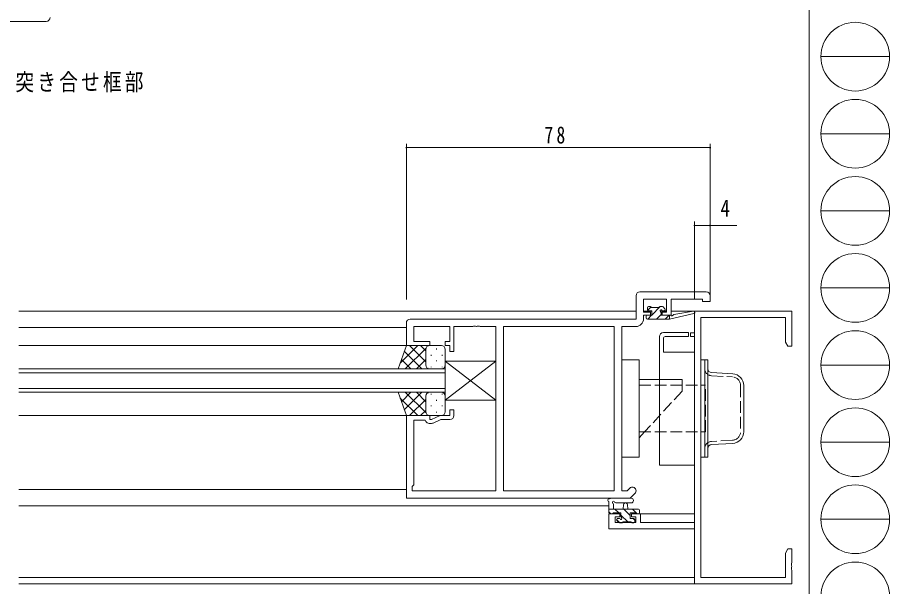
# Model space of a CAD drawing. Units: millimetres on the paper. Extents: x -398 to 398, y -282 to 282.
# Drawn here: x 173.6 to 397.5, y -194.8 to -48.6 of the extents above; entities that cross this region are included whole.
import ezdxf
from ezdxf.enums import TextEntityAlignment as Align

# ---------------------------------------------------------------- set-up
doc = ezdxf.new("R2010")
doc.units = ezdxf.units.MM
doc.linetypes.add('USER4', pattern=[4, 3, -1])
for name, color, linetype, lineweight in [('0-1_YKK_ZWAK', 7, 'Continuous', 18), ('0-3_YKK_11', 7, 'Continuous', 18), ('0-4_YKK_12', 2, 'Continuous', 18), ('0-5_YKK_13', 4, 'Continuous', 18), ('0-6_YKK_D', 6, 'Continuous', 18)]:
    doc.layers.add(name, color=color, linetype=linetype, lineweight=lineweight)
doc.layers.add('0-2_USER1', color=7, linetype='Continuous')
doc.styles.add('ＭＳ ゴシック', font='')
doc.styles.get('ＭＳ ゴシック').set_extended_font_data('MS Gothic')

msp = doc.modelspace()

# ---------------------------------------------------------------- linework, layer by layer
at = {"layer": '0-1_YKK_ZWAK'}
for p, q in [((376.929, 279.3), (376.929, -245.7)), ((379.906, -58.716), (397.546, -58.716)), ((379.906, -78.512), (397.546, -78.512)), ((379.906, -98.308), (397.546, -98.308)), ((379.906, -118.104), (397.546, -118.104)), ((379.906, -137.9), (397.546, -137.9)), ((379.906, -157.696), (397.546, -157.696)), ((379.906, -177.492), (397.546, -177.492))]:
    msp.add_line(p, q, dxfattribs=at)
for centre in [(388.726, -58.716), (388.726, -78.512), (388.726, -98.308), (388.726, -118.104), (388.726, -137.9), (388.726, -157.696), (388.726, -177.492), (388.726, -197.288)]:
    msp.add_circle(centre, 8.82, dxfattribs=at)
at = {"layer": '0-3_YKK_11'}
for p, q in [((163.954, -49.647), (180.954, -49.647)), ((332.454, -120.08), (332.454, -126.08)), ((350.454, -119.08), (333.454, -119.08)), ((351.454, -121.58), (351.454, -120.08)), ((334.384, -121.01), (340.254, -121.01)), ((334.384, -124.28), (334.384, -121.01)), ((340.254, -121.01), (340.254, -124.28)), ((341.454, -121.01), (349.524, -121.01)), ((341.454, -125.08), (341.454, -121.01)), ((349.524, -121.01), (349.524, -121.58)), ((349.524, -121.58), (351.454, -121.58)), ((336.154, -124.28), (334.384, -124.28)), ((334.384, -125.08), (336.154, -125.08)), ((334.384, -126.01), (334.384, -125.08)), ((336.154, -125.08), (336.154, -124.28)), ((339.154, -124.28), (339.154, -125.08)), ((340.254, -124.28), (339.154, -124.28)), ((339.154, -125.08), (341.454, -125.08)), ((347.454, -124.08), (347.454, -129.58)), ((372.454, -124.08), (347.454, -124.08)), ((372.454, -133.08), (372.454, -124.08)), ((273.454, -127.08), (273.454, -132.88)), ((332.454, -126.08), (274.454, -126.08)), ((349.084, -125.71), (370.824, -125.71)), ((349.084, -192.45), (349.084, -125.71)), ((370.824, -125.71), (370.824, -131.988)), ((275.384, -128.01), (284.654, -128.01)), ((275.384, -131.88), (275.384, -128.01)), ((284.654, -128.01), (284.654, -131.88)), ((285.654, -128.01), (290.496, -128.01)), ((285.654, -134.38), (285.654, -128.01)), ((290.496, -128.01), (290.679, -127.89)), ((290.679, -127.89), (291.229, -127.89)), ((291.229, -127.89), (291.413, -128.01)), ((291.413, -128.01), (291.496, -128.01)), ((291.496, -128.01), (291.679, -127.89)), ((291.679, -127.89), (292.229, -127.89)), ((292.229, -127.89), (292.413, -128.01)), ((292.413, -128.01), (296.454, -128.01)), ((296.454, -128.01), (296.454, -170.15)), ((298.384, -128.01), (298.384, -170.15)), ((326.824, -128.01), (298.384, -128.01)), ((298.384, -128.01), (298.384, -170.15)), ((326.824, -170.15), (326.824, -128.01)), ((328.754, -128.01), (332.384, -128.01)), ((328.754, -170.15), (328.754, -128.01)), ((346.454, -129.58), (346.454, -130.58)), ((347.454, -129.58), (346.454, -129.58)), ((279.454, -131.88), (275.384, -131.88)), ((279.454, -132.88), (279.454, -131.88)), ((283.454, -131.88), (283.454, -132.88)), ((284.654, -131.88), (283.454, -131.88)), ((346.454, -130.58), (347.454, -130.58)), ((347.454, -130.58), (347.454, -178.35)), ((370.824, -131.988), (371.454, -133.08)), ((273.454, -132.88), (279.454, -132.88)), ((283.454, -132.88), (284.654, -132.88)), ((284.654, -132.88), (284.654, -134.38)), ((371.454, -133.08), (372.454, -133.08)), ((284.654, -134.38), (285.654, -134.38)), ((296.454, -136.88), (283.454, -136.88)), ((283.454, -146.88), (296.454, -136.88)), ((283.454, -136.88), (283.454, -146.88)), ((296.454, -146.88), (283.454, -136.88)), ((296.454, -136.88), (296.454, -146.88)), ((296.454, -146.88), (283.454, -146.88)), ((284.654, -149.38), (284.654, -150.88)), ((285.654, -149.38), (284.654, -149.38)), ((285.654, -150.88), (285.654, -149.38)), ((273.454, -150.88), (273.454, -172.08)), ((279.454, -150.88), (273.454, -150.88)), ((275.384, -152.08), (278.254, -152.08)), ((275.384, -168.65), (275.384, -152.08)), ((278.254, -152.08), (278.428, -152.38)), ((279.454, -151.88), (279.454, -150.88)), ((279.954, -151.88), (279.454, -151.88)), ((282.099, -150.88), (279.954, -151.88)), ((280.377, -152.786), (282.321, -151.88)), ((284.654, -150.88), (282.099, -150.88)), ((282.321, -151.88), (284.654, -151.88)), ((279.294, -152.88), (279.954, -152.88)), ((274.954, -169.08), (275.384, -168.65)), ((274.954, -170.15), (274.954, -169.08)), ((296.454, -170.15), (274.954, -170.15)), ((298.384, -170.15), (326.824, -170.15)), ((330.155, -170.15), (328.754, -170.15)), ((330.807, -169.497), (330.155, -170.15)), ((273.454, -172.08), (330.954, -172.08)), ((330.954, -172.08), (332.172, -170.862)), ((325.454, -176.08), (325.454, -179.98)), ((328.254, -176.08), (325.454, -176.08)), ((327.084, -176.88), (328.254, -176.88)), ((327.084, -178.35), (327.084, -176.88)), ((328.254, -176.88), (328.254, -176.08)), ((331.254, -176.08), (331.254, -176.88)), ((333.554, -176.08), (331.254, -176.08)), ((331.254, -176.88), (332.354, -176.88)), ((332.354, -176.88), (332.354, -178.35)), ((333.554, -178.35), (333.554, -176.08)), ((332.354, -178.35), (327.084, -178.35)), ((347.454, -178.35), (333.554, -178.35)), ((325.454, -179.98), (347.454, -179.98)), ((347.454, -179.98), (347.454, -194.08)), ((371.454, -185.08), (370.824, -186.171)), ((372.454, -185.08), (371.454, -185.08)), ((372.454, -188.621), (372.454, -185.08)), ((370.824, -186.171), (370.824, -192.45)), ((372.334, -188.805), (372.454, -188.621)), ((372.334, -189.354), (372.334, -188.805)), ((372.454, -189.538), (372.334, -189.354)), ((372.334, -189.805), (372.454, -189.621)), ((372.334, -190.354), (372.334, -189.805)), ((372.454, -190.538), (372.334, -190.354)), ((372.454, -189.621), (372.454, -189.538)), ((370.824, -192.45), (349.084, -192.45)), ((372.454, -194.08), (372.454, -190.538)), ((347.454, -194.08), (372.454, -194.08))]:
    msp.add_line(p, q, dxfattribs=at)
for centre, radius, start, end in [((180.954, -48.647), 1, 270.00001, 359.99999), ((333.454, -120.08), 1, 90.00001, 179.99999), ((350.454, -120.08), 1, 0.00001, 89.99999), ((274.454, -127.08), 1, 90.00001, 179.99999), ((332.384, -126.01), 2, 270.00001, 359.99999), ((284.654, -150.88), 1, 270.00001, 359.99999), ((279.294, -151.88), 1, 209.99998, 270), ((279.954, -151.88), 1, 269.99999, 294.99997), ((331.489, -170.18), 0.965, 314.99999, 135.00001)]:
    msp.add_arc(centre, radius, start, end, dxfattribs=at)
at = {"layer": '0-4_YKK_12'}
for p, q in [((332.454, -124.08), (173.954, -124.08)), ((336.454, -124.08), (334.402, -124.08)), ((340.237, -124.08), (338.625, -124.08)), ((347.454, -124.08), (341.454, -124.08)), ((347.454, -194.08), (347.454, -124.08)), ((273.454, -128.28), (173.954, -128.28)), ((173.954, -132.88), (273.454, -132.88)), ((173.954, -138.88), (283.454, -138.88)), ((283.454, -139.88), (173.954, -139.88)), ((283.454, -138.88), (283.454, -144.88)), ((173.954, -143.88), (283.454, -143.88)), ((283.454, -144.88), (173.954, -144.88)), ((173.954, -150.88), (273.454, -150.88)), ((273.454, -169.88), (173.954, -169.88)), ((325.454, -174.08), (173.954, -174.08)), ((333.054, -176.08), (347.454, -176.08)), ((347.454, -192.45), (173.954, -192.45)), ((347.454, -194.08), (173.954, -194.08))]:
    msp.add_line(p, q, dxfattribs=at)
at = {"layer": '0-5_YKK_13'}
for p, q in [((335.354, -123.68), (335.354, -123.18)), ((335.416, -123.862), (336.316, -122.962)), ((335.654, -122.88), (336.154, -122.88)), ((336.354, -123.08), (338.354, -123.08)), ((336.454, -125.069), (338.644, -122.88)), ((338.554, -122.88), (339.154, -122.88)), ((339.367, -122.967), (339.867, -123.467)), ((335.054, -125.78), (335.054, -125.38)), ((335.354, -125.08), (336.454, -125.08)), ((335.444, -126.08), (336.444, -125.08)), ((336.454, -123.98), (335.654, -123.98)), ((336.454, -125.08), (336.454, -123.98)), ((337.689, -126.08), (338.854, -124.914)), ((338.854, -124.441), (338.854, -125.08)), ((338.854, -125.08), (341.052, -125.08)), ((339.654, -123.98), (339.315, -123.98)), ((339.934, -126.08), (340.934, -125.08)), ((341.052, -126.08), (347.318, -124.672)), ((341.052, -125.08), (341.139, -125.065)), ((341.052, -126.08), (341.052, -125.08)), ((342.165, -124.899), (347.204, -124.083)), ((335.354, -126.08), (341.052, -126.08)), ((339.455, -129.579), (345.955, -129.579)), ((345.955, -129.579), (345.955, -130.579)), ((338.455, -163.579), (338.455, -130.579)), ((339.455, -131.079), (339.455, -134.579)), ((345.955, -130.579), (339.955, -130.579)), ((271.312, -138.88), (273.454, -132.88)), ((276.363, -132.88), (271.838, -137.404)), ((277.469, -138.88), (272.932, -134.343)), ((278.505, -133.566), (273.192, -138.88)), ((273.535, -132.88), (273.41, -133.004)), ((273.454, -132.88), (279.454, -132.88)), ((278.454, -137.037), (274.297, -132.88)), ((278.454, -134.208), (277.126, -132.88)), ((278.454, -137.88), (278.454, -133.88)), ((278.454, -133.88), (278.454, -137.88)), ((279.192, -132.88), (279.141, -132.93)), ((279.454, -132.88), (282.454, -132.88)), ((281.204, -133.883), (281.204, -133.683)), ((283.454, -137.88), (283.454, -133.88)), ((274.64, -138.88), (272.188, -136.427)), ((278.454, -136.445), (276.02, -138.88)), ((279.789, -135.498), (279.789, -135.298)), ((282.619, -135.498), (282.619, -135.298)), ((328.754, -136.579), (333.254, -136.579)), ((328.754, -136.579), (328.754, -161.579)), ((333.254, -136.579), (333.254, -161.579)), ((339.455, -134.579), (347.455, -134.579)), ((349.085, -136.579), (349.085, -161.579)), ((350.085, -136.579), (350.885, -136.579)), ((350.085, -161.579), (350.085, -136.579)), ((350.885, -161.579), (350.885, -136.579)), ((279.266, -138.462), (279.248, -138.48)), ((279.789, -138.48), (279.789, -138.328)), ((281.204, -136.913), (281.204, -136.713)), ((282.619, -138.466), (282.619, -138.328)), ((271.312, -138.88), (279.454, -138.88)), ((279.454, -138.88), (282.454, -138.88)), ((351.826, -139.834), (357.263, -140.157)), ((344.254, -141.579), (333.254, -141.579)), ((344.254, -143.079), (344.254, -141.579)), ((360.085, -143.152), (360.085, -155.006)), ((271.312, -144.88), (279.454, -144.88)), ((271.312, -144.88), (273.454, -150.88)), ((274.64, -144.88), (272.188, -147.332)), ((277.469, -144.88), (272.932, -149.416)), ((278.505, -150.193), (273.192, -144.88)), ((278.454, -147.314), (276.02, -144.88)), ((279.266, -145.297), (279.248, -145.28)), ((279.454, -144.88), (282.454, -144.88)), ((279.789, -145.28), (279.789, -145.431)), ((282.619, -145.293), (282.619, -145.431)), ((276.363, -150.88), (271.838, -146.355)), ((278.454, -146.722), (274.297, -150.88)), ((278.454, -145.88), (278.454, -149.88)), ((278.454, -149.88), (278.454, -146.28)), ((281.204, -146.846), (281.204, -147.046)), ((283.454, -145.88), (283.454, -149.88)), ((278.454, -149.551), (277.126, -150.88)), ((279.789, -148.261), (279.789, -148.461)), ((281.204, -149.876), (281.204, -150.076)), ((282.619, -148.261), (282.619, -148.461)), ((273.535, -150.88), (273.41, -150.755)), ((273.454, -150.88), (279.454, -150.88)), ((279.192, -150.88), (279.141, -150.829)), ((279.454, -150.88), (282.454, -150.88)), ((334.63, -155.079), (333.254, -156.579)), ((357.263, -158.001), (351.826, -158.325)), ((328.754, -161.579), (333.254, -161.579)), ((349.085, -161.579), (350.085, -161.579)), ((350.085, -161.579), (350.885, -161.579)), ((331.181, -172.08), (326.019, -172.08)), ((325.453, -175.78), (325.453, -173.099)), ((326.653, -173.699), (326.653, -174.88)), ((331.181, -173.28), (327.22, -173.282)), ((329.153, -174.88), (329.255, -173.735)), ((330.353, -174.88), (330.251, -173.735)), ((325.453, -174.88), (333.053, -174.88)), ((325.453, -175.551), (325.982, -176.08)), ((326.353, -176.08), (325.753, -176.08)), ((328.553, -175.88), (326.553, -175.88)), ((327.027, -174.88), (328.027, -175.88)), ((328.553, -176.819), (328.553, -175.88)), ((328.553, -176.406), (330.327, -178.18)), ((329.272, -174.88), (330.953, -176.561)), ((330.953, -175.88), (330.953, -177.28)), ((332.253, -175.88), (330.953, -175.88)), ((331.517, -174.88), (332.717, -176.08)), ((333.053, -176.08), (332.453, -176.08)), ((333.353, -175.18), (333.353, -175.78)), ((327.454, -177.552), (328.282, -178.38)), ((328.041, -178.292), (327.541, -177.792)), ((327.753, -177.28), (328.092, -177.28)), ((328.853, -178.38), (328.253, -178.38)), ((331.153, -178.18), (329.053, -178.18)), ((330.953, -177.28), (331.853, -177.28)), ((331.853, -178.38), (331.353, -178.38)), ((331.672, -177.28), (332.153, -177.761)), ((332.153, -177.58), (332.153, -178.08))]:
    msp.add_line(p, q, dxfattribs=at)
at = {"layer": '0-5_YKK_13', "linetype": 'USER4'}
for p, q in [((351.778, -140.632), (357.216, -140.956)), ((333.254, -143.079), (350.254, -143.079)), ((344.254, -144.579), (344.254, -143.079)), ((350.254, -155.079), (350.254, -143.079)), ((359.285, -143.152), (359.285, -155.006)), ((344.254, -144.579), (334.63, -155.079)), ((333.254, -155.079), (350.254, -155.079)), ((357.216, -157.202), (351.778, -157.526))]:
    msp.add_line(p, q, dxfattribs=at)
at = {"layer": '0-5_YKK_13'}
for points in [[(347.455, -134.579), (347.455, -163.579), (338.455, -163.579)], [(349.085, -136.579), (350.085, -136.579), (350.085, -161.579)]]:
    msp.add_lwpolyline(points, dxfattribs=at)
for centre, radius, start, end in [((335.654, -123.18), 0.3, 90, 180), ((336.154, -123.08), 0.2, 0, 90), ((338.554, -123.08), 0.2, 90, 180), ((339.154, -123.18), 0.3, 45, 90), ((335.354, -125.38), 0.3, 90, 180), ((335.654, -123.68), 0.3, 180, 270), ((338.854, -123.98), 0.25, 33.05573, 236.94427), ((338.554, -124.441), 0.3, 0, 56.94427), ((339.315, -123.68), 0.3, 213.05573, 270), ((339.654, -123.68), 0.3, 270, 45), ((341.187, -125.362), 0.3, 39.19754, 99.19754), ((341.652, -124.982), 0.3, 219.19754, 339.19754), ((342.213, -125.195), 0.3, 99.19754, 159.19754), ((347.252, -124.38), 0.3, 282.65862, 99.19754), ((335.354, -125.78), 0.3, 180, 270), ((339.455, -130.579), 1, 90, 180), ((339.955, -131.079), 0.5, 90, 180), ((279.454, -133.88), 1, 90, 180), ((279.454, -133.88), 1, 90.0001, 180), ((282.454, -133.88), 1, 0, 90), ((279.454, -137.88), 1, 180, 270), ((282.454, -137.88), 1, 270, 0), ((351.885, -138.836), 1, 180, 266.59356), ((357.085, -143.152), 3, 0, 86.59356), ((279.454, -145.88), 1, 90, 180), ((282.454, -145.88), 1, 0, 90), ((279.454, -149.88), 1, 180, 270), ((279.454, -149.88), 1, 180, 269.9999), ((282.454, -149.88), 1, 270, 0), ((357.085, -155.006), 3, 273.40644, 0), ((351.885, -159.323), 1, 93.40644, 180), ((325.453, -172.58), 0.3, 79.47122, 240), ((325.563, -171.99), 0.3, 259.47122, 319.47122), ((326.019, -172.38), 0.3, 90, 139.47122), ((331.18, -172.68), 0.6, 270.04023, 90.04023), ((325.153, -173.099), 0.3, 0, 60), ((326.653, -173.18), 0.3, 19.18976, 240), ((326.353, -173.699), 0.3, 0, 60), ((327.22, -172.982), 0.3, 199.18976, 270.04023), ((329.753, -173.78), 0.5, 5.09207, 174.90793), ((325.753, -175.78), 0.3, 180, 270), ((326.353, -175.88), 0.2, 270, 0), ((328.853, -176.819), 0.3, 180, 236.94427), ((332.453, -175.88), 0.2, 180, 270), ((333.053, -175.18), 0.3, 0, 90), ((333.053, -175.78), 0.3, 270, 0), ((327.753, -177.58), 0.3, 90, 225), ((328.253, -178.08), 0.3, 225, 270), ((328.092, -177.58), 0.3, 33.05573, 90), ((328.553, -177.28), 0.25, 213.05573, 56.94427), ((328.853, -178.18), 0.2, 270, 0), ((331.353, -178.18), 0.2, 180, 270), ((331.853, -177.58), 0.3, 0, 90), ((331.853, -178.08), 0.3, 270, 0)]:
    msp.add_arc(centre, radius, start, end, dxfattribs=at)
at = {"layer": '0-5_YKK_13', "linetype": 'USER4'}
for centre, radius, start, end in [((351.885, -138.836), 1.8, 180, 266.59356), ((357.085, -143.152), 2.2, 0, 86.59356), ((357.085, -155.006), 2.2, 273.40644, 0), ((351.885, -159.323), 1.8, 93.40644, 180)]:
    msp.add_arc(centre, radius, start, end, dxfattribs=at)
at = {"layer": '0-6_YKK_D'}
for p, q in [((273.454, -121.08), (273.454, -81.08)), ((273.454, -82.08), (351.454, -82.08)), ((351.454, -121.08), (351.454, -81.08)), ((347.454, -121.08), (347.454, -101.08)), ((347.454, -102.08), (351.454, -102.08)), ((351.454, -121.08), (351.454, -101.08)), ((351.454, -102.08), (358.354, -102.08))]:
    msp.add_line(p, q, dxfattribs=at)
for centre, start, end in [((273.454, -82.08), 0, 180), ((273.454, -82.08), 180, 0), ((351.454, -82.08), 0, 180), ((351.454, -82.08), 180, 0), ((347.454, -102.08), 0, 180), ((347.454, -102.08), 180, 0), ((351.454, -102.08), 0, 180), ((351.454, -102.08), 180, 0)]:
    msp.add_arc(centre, 0.106, start, end, dxfattribs=at)

# ---------------------------------------------------------------- texts
at = {"layer": '0-2_USER1', "insert": (156.215, -67.911), "char_height": 4.399, "attachment_point": 7, "style": 'ＭＳ ゴシック'}
msp.add_mtext('\\T1.17;\\W0.8;両開き突き合せ框部', dxfattribs=at)
at = {"layer": '0-6_YKK_D', "color": 7, "style": 'ＭＳ ゴシック', "width": 0.8}
msp.add_text('4', height=4.399, dxfattribs=at).set_placement((354.154, -101.08), align=Align.BOTTOM_LEFT)
at = {"layer": '0-6_YKK_D', "color": 7, "insert": (308.934, -81.08), "char_height": 4.399, "attachment_point": 7, "style": 'ＭＳ ゴシック'}
msp.add_mtext('\\T1.37;\\W0.75;78', dxfattribs=at)

doc.saveas('drawing.dxf')
